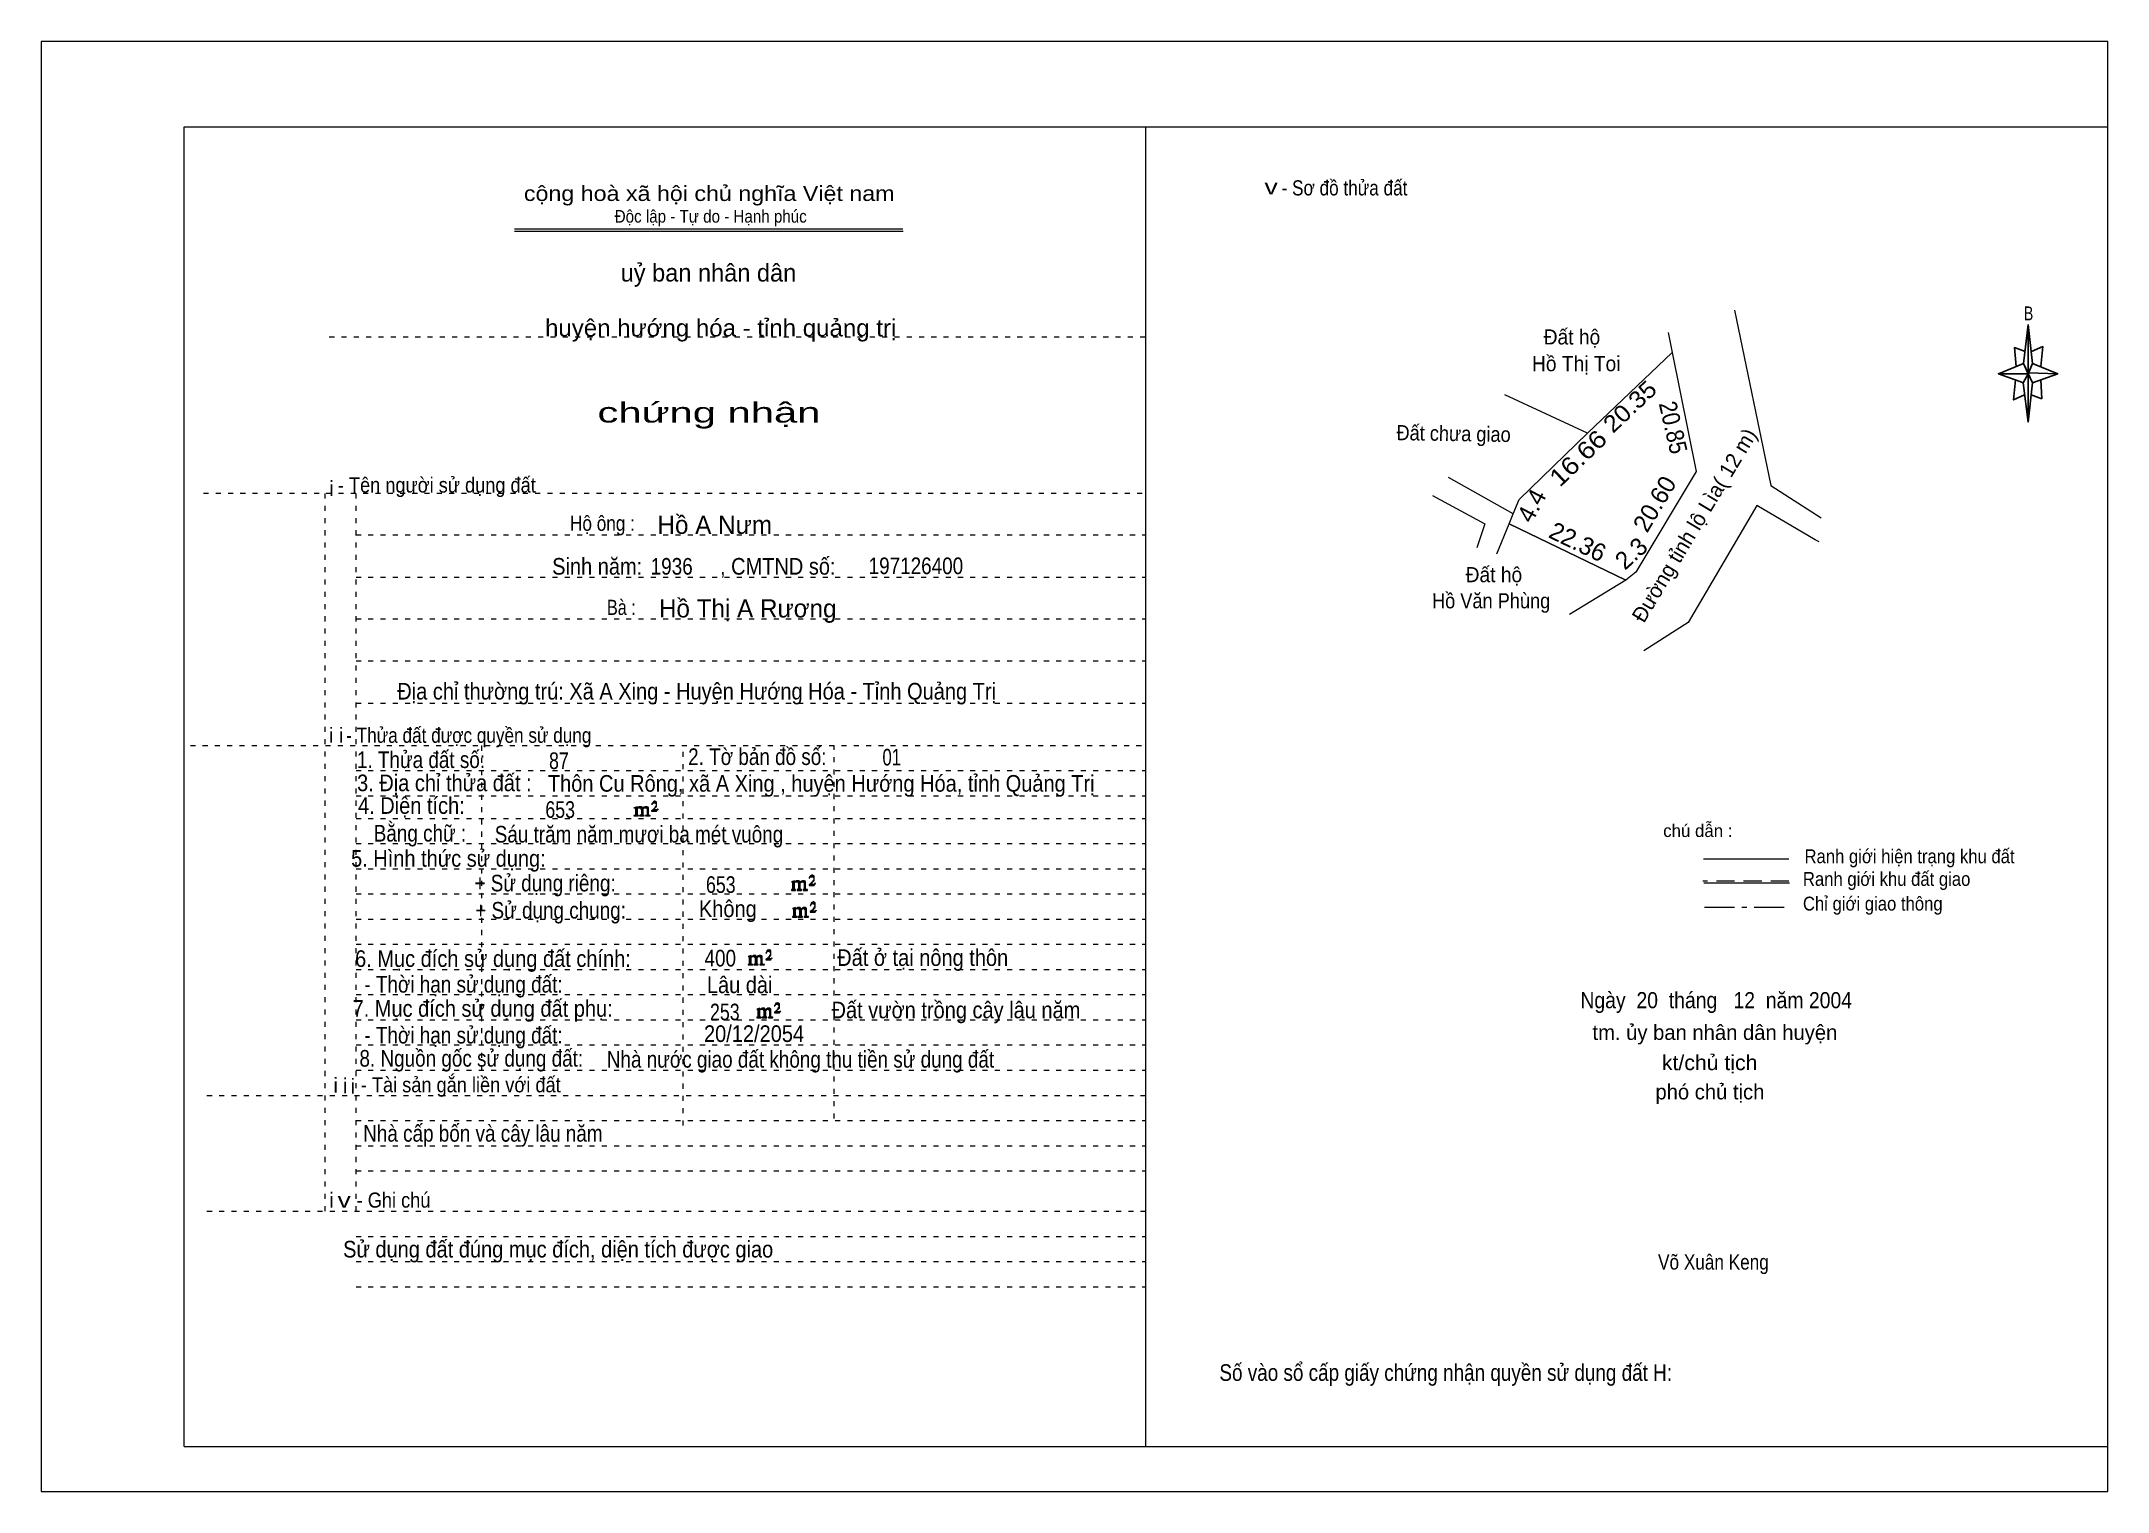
# Model space of a CAD drawing. Header units: centimetres. Extents: x -0.5 to 40.6, y -0.5 to 28.3.
import ezdxf
from ezdxf.enums import TextEntityAlignment as Align

# ---------------------------------------------------------------- set-up
doc = ezdxf.new("R2010")
doc.units = ezdxf.units.CM
doc.header["$LTSCALE"] = 0.12
for name, pattern in [('DOT_DASHED', [7.7, 5, -1.2, 0.3, -1.2]), ('DOTTED', [1.5, 0.3, -1.2]), ('MEDIUM_DASHED', [4.5, 3, -1.5])]:
    doc.linetypes.add(name, pattern=pattern)
for name, color, linetype, lineweight in [('1', 7, 'DOTTED', 13), ('5', 7, 'Continuous', 13), ('50', 7, 'Continuous', 13)]:
    doc.layers.add(name, color=color, linetype=linetype, lineweight=lineweight)

msp = doc.modelspace()

# ---------------------------------------------------------------- hatches: boundary and pattern name
at = {"layer": '50'}
for points in [[(11.74, 12.97), (11.77, 13.02), (11.77, 13.02), (11.76, 13), (11.74, 13), (11.73, 13), (11.68, 13), (11.71, 13.04), (11.72, 13.05), (11.74, 13.06), (11.74, 13.08), (11.74, 13.1), (11.74, 13.12), (11.74, 13.13), (11.74, 13.15), (11.73, 13.16), (11.72, 13.16), (11.71, 13.17), (11.7, 13.17), (11.68, 13.16), (11.68, 13.16), (11.67, 13.15), (11.66, 13.13), (11.64, 13.11), (11.66, 13.11), (11.66, 13.13), (11.67, 13.13), (11.68, 13.14), (11.7, 13.14), (11.71, 13.14), (11.72, 13.13), (11.73, 13.13), (11.73, 13.1), (11.73, 13.08), (11.71, 13.06), (11.71, 13.04), (11.7, 13.03), (11.64, 12.98), (11.64, 12.97)], [(11.32, 12.91), (11.32, 12.9), (11.32, 12.89), (11.3, 12.89), (11.29, 12.89), (11.29, 12.88), (11.38, 12.88), (11.38, 12.89), (11.37, 12.89), (11.36, 12.89), (11.36, 12.9), (11.36, 12.91), (11.36, 13.02), (11.36, 13.03), (11.37, 13.04), (11.39, 13.04), (11.4, 13.04), (11.41, 13.04), (11.42, 13.03), (11.44, 13), (11.44, 12.91), (11.42, 12.9), (11.42, 12.89), (11.41, 12.89), (11.4, 12.89), (11.4, 12.88), (11.49, 12.88), (11.49, 12.89), (11.48, 12.89), (11.47, 12.89), (11.47, 12.9), (11.47, 12.91), (11.47, 13.02), (11.49, 13.04), (11.5, 13.04), (11.51, 13.04), (11.54, 13.04), (11.54, 13.03), (11.55, 13.02), (11.55, 13), (11.55, 12.91), (11.55, 12.9), (11.54, 12.89), (11.54, 12.89), (11.52, 12.89), (11.52, 12.88), (11.61, 12.88), (11.61, 12.89), (11.6, 12.89), (11.59, 12.89), (11.58, 12.9), (11.58, 12.91), (11.58, 12.98), (11.58, 13.03), (11.58, 13.04), (11.57, 13.05), (11.55, 13.06), (11.52, 13.06), (11.51, 13.06), (11.49, 13.05), (11.46, 13.03), (11.46, 13.04), (11.45, 13.06), (11.44, 13.06), (11.42, 13.06), (11.4, 13.06), (11.39, 13.06), (11.37, 13.04), (11.36, 13.04), (11.36, 13.03), (11.36, 13.03), (11.36, 13.04), (11.36, 13.06), (11.29, 13.04), (11.29, 13.04), (11.3, 13.04), (11.32, 13.03), (11.32, 13.02), (11.32, 13.01)], [(14.44, 11.44), (14.44, 11.43), (14.44, 11.42), (14.43, 11.42), (14.42, 11.42), (14.42, 11.4), (14.5, 11.4), (14.5, 11.42), (14.49, 11.42), (14.48, 11.42), (14.48, 11.43), (14.48, 11.44), (14.48, 11.55), (14.48, 11.56), (14.49, 11.57), (14.52, 11.57), (14.53, 11.57), (14.54, 11.57), (14.55, 11.56), (14.56, 11.52), (14.56, 11.44), (14.55, 11.43), (14.55, 11.42), (14.54, 11.42), (14.53, 11.42), (14.53, 11.4), (14.62, 11.4), (14.62, 11.42), (14.6, 11.42), (14.59, 11.42), (14.59, 11.43), (14.59, 11.44), (14.59, 11.55), (14.62, 11.57), (14.63, 11.57), (14.64, 11.57), (14.66, 11.57), (14.66, 11.56), (14.67, 11.55), (14.67, 11.52), (14.67, 11.44), (14.67, 11.43), (14.66, 11.42), (14.66, 11.42), (14.65, 11.42), (14.65, 11.4), (14.74, 11.4), (14.74, 11.42), (14.72, 11.42), (14.71, 11.42), (14.7, 11.43), (14.7, 11.44), (14.7, 11.51), (14.7, 11.56), (14.7, 11.57), (14.69, 11.58), (14.67, 11.59), (14.65, 11.59), (14.64, 11.59), (14.62, 11.58), (14.58, 11.56), (14.58, 11.57), (14.57, 11.59), (14.56, 11.59), (14.55, 11.59), (14.53, 11.59), (14.52, 11.59), (14.49, 11.57), (14.48, 11.57), (14.48, 11.56), (14.48, 11.56), (14.48, 11.57), (14.48, 11.59), (14.42, 11.57), (14.42, 11.57), (14.43, 11.57), (14.44, 11.56), (14.44, 11.55), (14.44, 11.54)], [(14.87, 11.5), (14.89, 11.55), (14.89, 11.55), (14.88, 11.52), (14.87, 11.52), (14.86, 11.52), (14.8, 11.52), (14.84, 11.57), (14.85, 11.58), (14.87, 11.59), (14.87, 11.61), (14.87, 11.62), (14.87, 11.65), (14.87, 11.66), (14.87, 11.68), (14.86, 11.69), (14.85, 11.69), (14.84, 11.7), (14.82, 11.7), (14.8, 11.69), (14.8, 11.69), (14.79, 11.68), (14.78, 11.66), (14.77, 11.64), (14.78, 11.64), (14.78, 11.66), (14.79, 11.66), (14.8, 11.67), (14.82, 11.67), (14.84, 11.67), (14.85, 11.66), (14.86, 11.66), (14.86, 11.62), (14.86, 11.61), (14.84, 11.59), (14.84, 11.57), (14.82, 11.56), (14.77, 11.51), (14.77, 11.5)], [(14.89, 10.97), (14.91, 11.01), (14.91, 11.01), (14.9, 10.99), (14.89, 10.99), (14.88, 10.99), (14.82, 10.99), (14.86, 11.04), (14.87, 11.05), (14.89, 11.06), (14.89, 11.08), (14.89, 11.09), (14.89, 11.11), (14.89, 11.12), (14.89, 11.15), (14.88, 11.16), (14.87, 11.16), (14.86, 11.17), (14.85, 11.17), (14.82, 11.16), (14.82, 11.16), (14.81, 11.15), (14.8, 11.12), (14.79, 11.1), (14.8, 11.1), (14.8, 11.12), (14.81, 11.12), (14.82, 11.14), (14.85, 11.14), (14.86, 11.14), (14.87, 11.12), (14.88, 11.12), (14.88, 11.09), (14.88, 11.08), (14.86, 11.06), (14.86, 11.04), (14.85, 11.02), (14.79, 10.98), (14.79, 10.97)], [(14.46, 10.9), (14.46, 10.89), (14.46, 10.88), (14.45, 10.88), (14.44, 10.88), (14.44, 10.87), (14.53, 10.87), (14.53, 10.88), (14.52, 10.88), (14.5, 10.88), (14.5, 10.89), (14.5, 10.9), (14.5, 11.01), (14.5, 11.02), (14.52, 11.04), (14.54, 11.04), (14.55, 11.04), (14.56, 11.04), (14.57, 11.02), (14.58, 10.99), (14.58, 10.9), (14.57, 10.89), (14.57, 10.88), (14.56, 10.88), (14.55, 10.88), (14.55, 10.87), (14.64, 10.87), (14.64, 10.88), (14.63, 10.88), (14.62, 10.88), (14.62, 10.89), (14.62, 10.9), (14.62, 11.01), (14.64, 11.04), (14.65, 11.04), (14.66, 11.04), (14.68, 11.04), (14.68, 11.02), (14.69, 11.01), (14.69, 10.99), (14.69, 10.9), (14.69, 10.89), (14.68, 10.88), (14.68, 10.88), (14.67, 10.88), (14.67, 10.87), (14.76, 10.87), (14.76, 10.88), (14.75, 10.88), (14.74, 10.88), (14.72, 10.89), (14.72, 10.9), (14.72, 10.98), (14.72, 11.02), (14.72, 11.04), (14.71, 11.05), (14.69, 11.06), (14.67, 11.06), (14.66, 11.06), (14.64, 11.05), (14.6, 11.02), (14.6, 11.04), (14.59, 11.06), (14.58, 11.06), (14.57, 11.06), (14.55, 11.06), (14.54, 11.06), (14.52, 11.04), (14.5, 11.04), (14.5, 11.02), (14.5, 11.02), (14.5, 11.04), (14.5, 11.06), (14.44, 11.04), (14.44, 11.04), (14.45, 11.04), (14.46, 11.02), (14.46, 11.01), (14.46, 11)], [(13.58, 9.95), (13.58, 9.94), (13.58, 9.93), (13.57, 9.93), (13.56, 9.93), (13.56, 9.92), (13.65, 9.92), (13.65, 9.93), (13.64, 9.93), (13.62, 9.93), (13.62, 9.94), (13.62, 9.95), (13.62, 10.06), (13.62, 10.07), (13.64, 10.09), (13.66, 10.09), (13.67, 10.09), (13.68, 10.09), (13.69, 10.07), (13.7, 10.04), (13.7, 9.95), (13.69, 9.94), (13.69, 9.93), (13.68, 9.93), (13.67, 9.93), (13.67, 9.92), (13.76, 9.92), (13.76, 9.93), (13.75, 9.93), (13.74, 9.93), (13.74, 9.94), (13.74, 9.95), (13.74, 10.06), (13.76, 10.09), (13.77, 10.09), (13.78, 10.09), (13.8, 10.09), (13.8, 10.07), (13.81, 10.06), (13.81, 10.04), (13.81, 9.95), (13.81, 9.94), (13.8, 9.93), (13.8, 9.93), (13.79, 9.93), (13.79, 9.92), (13.88, 9.92), (13.88, 9.93), (13.87, 9.93), (13.86, 9.93), (13.84, 9.94), (13.84, 9.95), (13.84, 10.03), (13.84, 10.07), (13.84, 10.09), (13.83, 10.1), (13.81, 10.11), (13.79, 10.11), (13.78, 10.11), (13.76, 10.1), (13.72, 10.07), (13.72, 10.09), (13.71, 10.11), (13.7, 10.11), (13.69, 10.11), (13.67, 10.11), (13.66, 10.11), (13.64, 10.09), (13.62, 10.09), (13.62, 10.07), (13.62, 10.07), (13.62, 10.09), (13.62, 10.11), (13.56, 10.09), (13.56, 10.09), (13.57, 10.09), (13.58, 10.07), (13.58, 10.06), (13.58, 10.05)], [(14.01, 10.02), (14.03, 10.06), (14.03, 10.06), (14.02, 10.04), (14.01, 10.04), (14, 10.04), (13.94, 10.04), (13.98, 10.09), (13.99, 10.1), (14.01, 10.11), (14.01, 10.13), (14.01, 10.14), (14.01, 10.16), (14.01, 10.17), (14.01, 10.2), (14, 10.21), (13.99, 10.21), (13.98, 10.22), (13.97, 10.22), (13.94, 10.21), (13.94, 10.21), (13.93, 10.2), (13.92, 10.17), (13.91, 10.15), (13.92, 10.15), (13.92, 10.17), (13.93, 10.17), (13.94, 10.19), (13.97, 10.19), (13.98, 10.19), (13.99, 10.17), (14, 10.17), (14, 10.14), (14, 10.13), (13.98, 10.11), (13.98, 10.09), (13.97, 10.07), (13.91, 10.03), (13.91, 10.02)], [(13.75, 8.9), (13.75, 8.89), (13.75, 8.88), (13.74, 8.88), (13.73, 8.88), (13.73, 8.87), (13.82, 8.87), (13.82, 8.88), (13.81, 8.88), (13.79, 8.88), (13.79, 8.89), (13.79, 8.9), (13.79, 9.01), (13.79, 9.02), (13.81, 9.04), (13.83, 9.04), (13.84, 9.04), (13.85, 9.04), (13.86, 9.02), (13.87, 8.99), (13.87, 8.9), (13.86, 8.89), (13.86, 8.88), (13.85, 8.88), (13.84, 8.88), (13.84, 8.87), (13.93, 8.87), (13.93, 8.88), (13.92, 8.88), (13.91, 8.88), (13.91, 8.89), (13.91, 8.9), (13.91, 9.01), (13.93, 9.04), (13.94, 9.04), (13.95, 9.04), (13.97, 9.04), (13.97, 9.02), (13.98, 9.01), (13.98, 8.99), (13.98, 8.9), (13.98, 8.89), (13.97, 8.88), (13.97, 8.88), (13.96, 8.88), (13.96, 8.87), (14.05, 8.87), (14.05, 8.88), (14.04, 8.88), (14.03, 8.88), (14.01, 8.89), (14.01, 8.9), (14.01, 8.98), (14.01, 9.02), (14.01, 9.04), (14, 9.05), (13.98, 9.06), (13.96, 9.06), (13.95, 9.06), (13.93, 9.05), (13.89, 9.02), (13.89, 9.04), (13.88, 9.06), (13.87, 9.06), (13.86, 9.06), (13.84, 9.06), (13.83, 9.06), (13.81, 9.04), (13.79, 9.04), (13.79, 9.02), (13.79, 9.02), (13.79, 9.04), (13.79, 9.06), (13.73, 9.04), (13.73, 9.04), (13.74, 9.04), (13.75, 9.02), (13.75, 9.01), (13.75, 9)], [(14.18, 8.97), (14.2, 9.01), (14.2, 9.01), (14.19, 8.99), (14.18, 8.99), (14.17, 8.99), (14.11, 8.99), (14.15, 9.04), (14.16, 9.05), (14.18, 9.06), (14.18, 9.08), (14.18, 9.09), (14.18, 9.11), (14.18, 9.12), (14.18, 9.15), (14.17, 9.16), (14.16, 9.16), (14.15, 9.17), (14.14, 9.17), (14.11, 9.16), (14.11, 9.16), (14.1, 9.15), (14.09, 9.12), (14.08, 9.1), (14.09, 9.1), (14.09, 9.12), (14.1, 9.12), (14.11, 9.14), (14.14, 9.14), (14.15, 9.14), (14.16, 9.12), (14.17, 9.12), (14.17, 9.09), (14.17, 9.08), (14.15, 9.06), (14.15, 9.04), (14.14, 9.02), (14.08, 8.98), (14.08, 8.97)]]:
    msp.add_hatch(color=256, dxfattribs=at).paths.add_polyline_path(points)

# ---------------------------------------------------------------- linework, layer by layer
at = {"layer": '1', "linetype": 'Continuous'}
for p, q in [((2.36, 0.36), (2.36, 26.56)), ((2.36, 26.56), (40.56, 26.56)), ((21.46, 0.36), (21.46, 26.56)), ((40.56, 0.36), (40.56, 26.56)), ((8.92, 24.54), (16.63, 24.54)), ((8.92, 24.49), (16.64, 24.49)), ((2.36, 0.36), (40.56, 0.36))]:
    msp.add_line(p, q, dxfattribs=at)
at = {"layer": '1'}
for p, q in [((5.24, 22.39), (21.46, 22.39)), ((2.74, 19.29), (21.46, 19.29)), ((5.16, 5.03), (5.16, 19.29)), ((5.77, 5.03), (5.77, 19.29)), ((5.77, 18.46), (21.46, 18.46)), ((5.77, 17.62), (21.46, 17.62)), ((5.77, 16.79), (21.46, 16.79)), ((5.77, 15.96), (21.46, 15.96)), ((5.77, 15.12), (21.46, 15.12)), ((2.48, 14.28), (21.46, 14.28)), ((8.27, 7.83), (8.27, 14.28)), ((12.27, 6.73), (12.27, 14.28)), ((15.27, 6.87), (15.27, 14.28)), ((5.77, 13.78), (21.46, 13.78)), ((5.77, 13.28), (21.46, 13.28)), ((5.77, 12.83), (21.46, 12.83)), ((5.77, 12.33), (21.46, 12.33)), ((5.77, 11.83), (21.46, 11.83)), ((5.77, 11.33), (21.46, 11.33)), ((5.77, 10.83), (21.46, 10.83)), ((5.77, 10.33), (21.46, 10.33)), ((5.77, 9.83), (21.46, 9.83)), ((5.77, 9.33), (21.46, 9.33)), ((5.77, 8.83), (21.46, 8.83)), ((5.77, 8.33), (21.46, 8.33)), ((5.77, 7.83), (21.46, 7.83)), ((2.81, 7.33), (21.46, 7.33)), ((5.77, 6.83), (21.46, 6.83)), ((5.77, 6.33), (21.46, 6.33)), ((5.77, 5.83), (21.46, 5.83)), ((2.81, 5.03), (21.46, 5.03)), ((5.77, 4.53), (21.46, 4.53)), ((5.77, 4.03), (21.46, 4.03)), ((5.77, 3.53), (21.46, 3.53))]:
    msp.add_line(p, q, dxfattribs=at)
at = {"layer": '1', "linetype": 'Continuous'}
msp.add_lwpolyline([(-0.48, -0.54), (40.56, -0.54), (40.56, 28.26), (-0.48, 28.26)], close=True, dxfattribs=at)
at = {"layer": '5'}
for p, q in [((31.83, 22.48), (31.91, 22.08)), ((30.23, 20.48), (31.91, 22.08)), ((30.23, 20.48), (28.59, 21.24)), ((28.75, 18.88), (27.47, 19.6)), ((28.67, 18.68), (28.75, 18.88)), ((28.43, 18.08), (28.67, 18.68)), ((28.67, 18.68), (30.99, 17.56)), ((30.99, 17.56), (29.87, 16.88))]:
    msp.add_line(p, q, dxfattribs=at)
for points in [[(33.15, 22.92), (33.87, 19.44), (34.87, 18.8)], [(31.91, 22.08), (32.39, 19.72), (31.19, 17.72), (30.99, 17.56)], [(28.75, 18.88), (28.87, 19.16), (30.23, 20.48)], [(27.15, 19.24), (28.19, 18.68), (28.03, 18.2)], [(34.83, 18.32), (34.75, 18.36), (33.59, 19.04), (32.23, 16.72), (31.35, 16.16)]]:
    msp.add_lwpolyline(points, dxfattribs=at)
msp.add_lwpolyline([(30.23, 20.48), (31.91, 22.08), (32.39, 19.72), (31.19, 17.72), (30.99, 17.56), (28.67, 18.68), (28.75, 18.88), (28.87, 19.16)], close=True, dxfattribs=at)
at = {"layer": '50', "lineweight": 25}
for p, q in [((38.89, 21.86), (38.98, 22.64)), ((39.07, 21.86), (39.57, 21.66)), ((38.89, 21.48), (38.39, 21.66)), ((39.07, 21.48), (38.98, 20.7)), ((39.23, 21.54), (39.25, 21.16)), ((39.25, 21.16), (39.04, 21.24))]:
    msp.add_line(p, q, dxfattribs=at)
at = {"layer": '50'}
for p, q in [((34.23, 12.02), (32.53, 12.02)), ((34.24, 11.54), (32.54, 11.54))]:
    msp.add_line(p, q, dxfattribs=at)
at = {"layer": '50', "linetype": 'MEDIUM_DASHED'}
msp.add_line((34.23, 11.58), (32.52, 11.58), dxfattribs=at)
at = {"layer": '50', "linetype": 'DOT_DASHED'}
msp.add_line((32.55, 11.07), (34.26, 11.07), dxfattribs=at)
at = {"layer": '50', "lineweight": 25}
for points in [[(38.98, 22.64), (39.07, 21.86), (38.98, 21.66)], [(38.98, 21.66), (38.39, 21.66), (38.89, 21.86), (39.07, 21.48), (39.57, 21.66), (38.98, 21.68)], [(38.98, 21.66), (38.98, 20.7), (38.88, 21.48)]]:
    msp.add_lwpolyline(points, close=True, dxfattribs=at)
for points in [[(38.92, 22.1), (38.71, 22.18), (38.74, 21.8)], [(39.05, 22.1), (39.27, 22.2), (39.23, 21.8)], [(38.98, 21.66), (38.89, 21.86), (38.39, 21.66)], [(38.73, 21.54), (38.69, 21.14), (38.91, 21.24)], [(38.98, 21.66), (39.07, 21.48), (39.57, 21.66)]]:
    msp.add_lwpolyline(points, dxfattribs=at)
at = {"layer": '50'}
for points in [[(11.74, 12.97), (11.77, 13.02), (11.77, 13.02), (11.76, 13), (11.74, 13), (11.73, 13), (11.68, 13), (11.71, 13.04), (11.72, 13.05), (11.74, 13.06), (11.74, 13.08), (11.74, 13.1), (11.74, 13.12), (11.74, 13.13), (11.74, 13.15), (11.73, 13.16), (11.72, 13.16), (11.71, 13.17), (11.7, 13.17), (11.68, 13.16), (11.68, 13.16), (11.67, 13.15), (11.66, 13.13), (11.64, 13.11), (11.66, 13.11), (11.66, 13.13), (11.67, 13.13), (11.68, 13.14), (11.7, 13.14), (11.71, 13.14), (11.72, 13.13), (11.73, 13.13), (11.73, 13.1), (11.73, 13.08), (11.71, 13.06), (11.71, 13.04), (11.7, 13.03), (11.64, 12.98), (11.64, 12.97)], [(11.32, 12.91), (11.32, 12.9), (11.32, 12.89), (11.3, 12.89), (11.29, 12.89), (11.29, 12.88), (11.38, 12.88), (11.38, 12.89), (11.37, 12.89), (11.36, 12.89), (11.36, 12.9), (11.36, 12.91), (11.36, 13.02), (11.36, 13.03), (11.37, 13.04), (11.39, 13.04), (11.4, 13.04), (11.41, 13.04), (11.42, 13.03), (11.44, 13), (11.44, 12.91), (11.42, 12.9), (11.42, 12.89), (11.41, 12.89), (11.4, 12.89), (11.4, 12.88), (11.49, 12.88), (11.49, 12.89), (11.48, 12.89), (11.47, 12.89), (11.47, 12.9), (11.47, 12.91), (11.47, 13.02), (11.49, 13.04), (11.5, 13.04), (11.51, 13.04), (11.54, 13.04), (11.54, 13.03), (11.55, 13.02), (11.55, 13), (11.55, 12.91), (11.55, 12.9), (11.54, 12.89), (11.54, 12.89), (11.52, 12.89), (11.52, 12.88), (11.61, 12.88), (11.61, 12.89), (11.6, 12.89), (11.59, 12.89), (11.58, 12.9), (11.58, 12.91), (11.58, 12.98), (11.58, 13.03), (11.58, 13.04), (11.57, 13.05), (11.55, 13.06), (11.52, 13.06), (11.51, 13.06), (11.49, 13.05), (11.46, 13.03), (11.46, 13.04), (11.45, 13.06), (11.44, 13.06), (11.42, 13.06), (11.4, 13.06), (11.39, 13.06), (11.37, 13.04), (11.36, 13.04), (11.36, 13.03), (11.36, 13.03), (11.36, 13.04), (11.36, 13.06), (11.29, 13.04), (11.29, 13.04), (11.3, 13.04), (11.32, 13.03), (11.32, 13.02), (11.32, 13.01)], [(14.44, 11.44), (14.44, 11.43), (14.44, 11.42), (14.43, 11.42), (14.42, 11.42), (14.42, 11.4), (14.5, 11.4), (14.5, 11.42), (14.49, 11.42), (14.48, 11.42), (14.48, 11.43), (14.48, 11.44), (14.48, 11.55), (14.48, 11.56), (14.49, 11.57), (14.52, 11.57), (14.53, 11.57), (14.54, 11.57), (14.55, 11.56), (14.56, 11.52), (14.56, 11.44), (14.55, 11.43), (14.55, 11.42), (14.54, 11.42), (14.53, 11.42), (14.53, 11.4), (14.62, 11.4), (14.62, 11.42), (14.6, 11.42), (14.59, 11.42), (14.59, 11.43), (14.59, 11.44), (14.59, 11.55), (14.62, 11.57), (14.63, 11.57), (14.64, 11.57), (14.66, 11.57), (14.66, 11.56), (14.67, 11.55), (14.67, 11.52), (14.67, 11.44), (14.67, 11.43), (14.66, 11.42), (14.66, 11.42), (14.65, 11.42), (14.65, 11.4), (14.74, 11.4), (14.74, 11.42), (14.72, 11.42), (14.71, 11.42), (14.7, 11.43), (14.7, 11.44), (14.7, 11.51), (14.7, 11.56), (14.7, 11.57), (14.69, 11.58), (14.67, 11.59), (14.65, 11.59), (14.64, 11.59), (14.62, 11.58), (14.58, 11.56), (14.58, 11.57), (14.57, 11.59), (14.56, 11.59), (14.55, 11.59), (14.53, 11.59), (14.52, 11.59), (14.49, 11.57), (14.48, 11.57), (14.48, 11.56), (14.48, 11.56), (14.48, 11.57), (14.48, 11.59), (14.42, 11.57), (14.42, 11.57), (14.43, 11.57), (14.44, 11.56), (14.44, 11.55), (14.44, 11.54)], [(14.87, 11.5), (14.89, 11.55), (14.89, 11.55), (14.88, 11.52), (14.87, 11.52), (14.86, 11.52), (14.8, 11.52), (14.84, 11.57), (14.85, 11.58), (14.87, 11.59), (14.87, 11.61), (14.87, 11.62), (14.87, 11.65), (14.87, 11.66), (14.87, 11.68), (14.86, 11.69), (14.85, 11.69), (14.84, 11.7), (14.82, 11.7), (14.8, 11.69), (14.8, 11.69), (14.79, 11.68), (14.78, 11.66), (14.77, 11.64), (14.78, 11.64), (14.78, 11.66), (14.79, 11.66), (14.8, 11.67), (14.82, 11.67), (14.84, 11.67), (14.85, 11.66), (14.86, 11.66), (14.86, 11.62), (14.86, 11.61), (14.84, 11.59), (14.84, 11.57), (14.82, 11.56), (14.77, 11.51), (14.77, 11.5)], [(14.89, 10.97), (14.91, 11.01), (14.91, 11.01), (14.9, 10.99), (14.89, 10.99), (14.88, 10.99), (14.82, 10.99), (14.86, 11.04), (14.87, 11.05), (14.89, 11.06), (14.89, 11.08), (14.89, 11.09), (14.89, 11.11), (14.89, 11.12), (14.89, 11.15), (14.88, 11.16), (14.87, 11.16), (14.86, 11.17), (14.85, 11.17), (14.82, 11.16), (14.82, 11.16), (14.81, 11.15), (14.8, 11.12), (14.79, 11.1), (14.8, 11.1), (14.8, 11.12), (14.81, 11.12), (14.82, 11.14), (14.85, 11.14), (14.86, 11.14), (14.87, 11.12), (14.88, 11.12), (14.88, 11.09), (14.88, 11.08), (14.86, 11.06), (14.86, 11.04), (14.85, 11.02), (14.79, 10.98), (14.79, 10.97)], [(14.46, 10.9), (14.46, 10.89), (14.46, 10.88), (14.45, 10.88), (14.44, 10.88), (14.44, 10.87), (14.53, 10.87), (14.53, 10.88), (14.52, 10.88), (14.5, 10.88), (14.5, 10.89), (14.5, 10.9), (14.5, 11.01), (14.5, 11.02), (14.52, 11.04), (14.54, 11.04), (14.55, 11.04), (14.56, 11.04), (14.57, 11.02), (14.58, 10.99), (14.58, 10.9), (14.57, 10.89), (14.57, 10.88), (14.56, 10.88), (14.55, 10.88), (14.55, 10.87), (14.64, 10.87), (14.64, 10.88), (14.63, 10.88), (14.62, 10.88), (14.62, 10.89), (14.62, 10.9), (14.62, 11.01), (14.64, 11.04), (14.65, 11.04), (14.66, 11.04), (14.68, 11.04), (14.68, 11.02), (14.69, 11.01), (14.69, 10.99), (14.69, 10.9), (14.69, 10.89), (14.68, 10.88), (14.68, 10.88), (14.67, 10.88), (14.67, 10.87), (14.76, 10.87), (14.76, 10.88), (14.75, 10.88), (14.74, 10.88), (14.72, 10.89), (14.72, 10.9), (14.72, 10.98), (14.72, 11.02), (14.72, 11.04), (14.71, 11.05), (14.69, 11.06), (14.67, 11.06), (14.66, 11.06), (14.64, 11.05), (14.6, 11.02), (14.6, 11.04), (14.59, 11.06), (14.58, 11.06), (14.57, 11.06), (14.55, 11.06), (14.54, 11.06), (14.52, 11.04), (14.5, 11.04), (14.5, 11.02), (14.5, 11.02), (14.5, 11.04), (14.5, 11.06), (14.44, 11.04), (14.44, 11.04), (14.45, 11.04), (14.46, 11.02), (14.46, 11.01), (14.46, 11)], [(13.58, 9.95), (13.58, 9.94), (13.58, 9.93), (13.57, 9.93), (13.56, 9.93), (13.56, 9.92), (13.65, 9.92), (13.65, 9.93), (13.64, 9.93), (13.62, 9.93), (13.62, 9.94), (13.62, 9.95), (13.62, 10.06), (13.62, 10.07), (13.64, 10.09), (13.66, 10.09), (13.67, 10.09), (13.68, 10.09), (13.69, 10.07), (13.7, 10.04), (13.7, 9.95), (13.69, 9.94), (13.69, 9.93), (13.68, 9.93), (13.67, 9.93), (13.67, 9.92), (13.76, 9.92), (13.76, 9.93), (13.75, 9.93), (13.74, 9.93), (13.74, 9.94), (13.74, 9.95), (13.74, 10.06), (13.76, 10.09), (13.77, 10.09), (13.78, 10.09), (13.8, 10.09), (13.8, 10.07), (13.81, 10.06), (13.81, 10.04), (13.81, 9.95), (13.81, 9.94), (13.8, 9.93), (13.8, 9.93), (13.79, 9.93), (13.79, 9.92), (13.88, 9.92), (13.88, 9.93), (13.87, 9.93), (13.86, 9.93), (13.84, 9.94), (13.84, 9.95), (13.84, 10.03), (13.84, 10.07), (13.84, 10.09), (13.83, 10.1), (13.81, 10.11), (13.79, 10.11), (13.78, 10.11), (13.76, 10.1), (13.72, 10.07), (13.72, 10.09), (13.71, 10.11), (13.7, 10.11), (13.69, 10.11), (13.67, 10.11), (13.66, 10.11), (13.64, 10.09), (13.62, 10.09), (13.62, 10.07), (13.62, 10.07), (13.62, 10.09), (13.62, 10.11), (13.56, 10.09), (13.56, 10.09), (13.57, 10.09), (13.58, 10.07), (13.58, 10.06), (13.58, 10.05)], [(14.01, 10.02), (14.03, 10.06), (14.03, 10.06), (14.02, 10.04), (14.01, 10.04), (14, 10.04), (13.94, 10.04), (13.98, 10.09), (13.99, 10.1), (14.01, 10.11), (14.01, 10.13), (14.01, 10.14), (14.01, 10.16), (14.01, 10.17), (14.01, 10.2), (14, 10.21), (13.99, 10.21), (13.98, 10.22), (13.97, 10.22), (13.94, 10.21), (13.94, 10.21), (13.93, 10.2), (13.92, 10.17), (13.91, 10.15), (13.92, 10.15), (13.92, 10.17), (13.93, 10.17), (13.94, 10.19), (13.97, 10.19), (13.98, 10.19), (13.99, 10.17), (14, 10.17), (14, 10.14), (14, 10.13), (13.98, 10.11), (13.98, 10.09), (13.97, 10.07), (13.91, 10.03), (13.91, 10.02)], [(13.75, 8.9), (13.75, 8.89), (13.75, 8.88), (13.74, 8.88), (13.73, 8.88), (13.73, 8.87), (13.82, 8.87), (13.82, 8.88), (13.81, 8.88), (13.79, 8.88), (13.79, 8.89), (13.79, 8.9), (13.79, 9.01), (13.79, 9.02), (13.81, 9.04), (13.83, 9.04), (13.84, 9.04), (13.85, 9.04), (13.86, 9.02), (13.87, 8.99), (13.87, 8.9), (13.86, 8.89), (13.86, 8.88), (13.85, 8.88), (13.84, 8.88), (13.84, 8.87), (13.93, 8.87), (13.93, 8.88), (13.92, 8.88), (13.91, 8.88), (13.91, 8.89), (13.91, 8.9), (13.91, 9.01), (13.93, 9.04), (13.94, 9.04), (13.95, 9.04), (13.97, 9.04), (13.97, 9.02), (13.98, 9.01), (13.98, 8.99), (13.98, 8.9), (13.98, 8.89), (13.97, 8.88), (13.97, 8.88), (13.96, 8.88), (13.96, 8.87), (14.05, 8.87), (14.05, 8.88), (14.04, 8.88), (14.03, 8.88), (14.01, 8.89), (14.01, 8.9), (14.01, 8.98), (14.01, 9.02), (14.01, 9.04), (14, 9.05), (13.98, 9.06), (13.96, 9.06), (13.95, 9.06), (13.93, 9.05), (13.89, 9.02), (13.89, 9.04), (13.88, 9.06), (13.87, 9.06), (13.86, 9.06), (13.84, 9.06), (13.83, 9.06), (13.81, 9.04), (13.79, 9.04), (13.79, 9.02), (13.79, 9.02), (13.79, 9.04), (13.79, 9.06), (13.73, 9.04), (13.73, 9.04), (13.74, 9.04), (13.75, 9.02), (13.75, 9.01), (13.75, 9)], [(14.18, 8.97), (14.2, 9.01), (14.2, 9.01), (14.19, 8.99), (14.18, 8.99), (14.17, 8.99), (14.11, 8.99), (14.15, 9.04), (14.16, 9.05), (14.18, 9.06), (14.18, 9.08), (14.18, 9.09), (14.18, 9.11), (14.18, 9.12), (14.18, 9.15), (14.17, 9.16), (14.16, 9.16), (14.15, 9.17), (14.14, 9.17), (14.11, 9.16), (14.11, 9.16), (14.1, 9.15), (14.09, 9.12), (14.08, 9.1), (14.09, 9.1), (14.09, 9.12), (14.1, 9.12), (14.11, 9.14), (14.14, 9.14), (14.15, 9.14), (14.16, 9.12), (14.17, 9.12), (14.17, 9.09), (14.17, 9.08), (14.15, 9.06), (14.15, 9.04), (14.14, 9.02), (14.08, 8.98), (14.08, 8.97)]]:
    msp.add_lwpolyline(points, close=True, dxfattribs=at)

# ---------------------------------------------------------------- texts
at = {"layer": '1'}
for s, height, width, p in [('v', 0.3, 1.3, (23.945, 25.22)), ('- Sơ đồ thửa đất ', 0.3, 0.85, (25.45, 25.2)), ('cộng hoà xã hội chủ nghĩa Việt nam', 0.3, 1.15, (12.785, 25.09)), ('Độc lập - Tự do - Hạnh phúc', 0.25, 0.9, (12.815, 24.66)), ('chứng nhận', 0.4, 1.55, (12.78, 20.69)), ('- Tên người sử dụng đất', 0.3, 0.9, (7.375, 19.3)), ('- Thửa đất được quyền sử dụng', 0.3, 0.85, (8.01, 14.33)), ('- Tài sản gắn liền với đất ', 0.3, 0.9, (7.9, 7.39)), ('- Ghi chú', 0.3, 0.9, (6.515, 5.1)), ('v', 0.3, 1.3, (5.535, 5.1))]:
    msp.add_text(s, height=height, dxfattribs=dict(at, width=width)).set_placement(p, align=Align.CENTER)
for s, height, p in [('uỷ ban nhân dân', 0.35, (12.77, 23.49)), ('i', 0.3, (5.285, 19.23)), ('i', 0.3, (5.275, 14.33)), ('i', 0.3, (5.475, 14.33)), ('i', 0.3, (5.365, 7.38)), ('i', 0.3, (5.555, 7.37)), ('i', 0.3, (5.705, 7.36)), ('i', 0.3, (5.285, 5.1))]:
    msp.add_text(s, height=height, dxfattribs=at).set_placement(p, align=Align.CENTER)
at = {"layer": '5'}
for s, width, p in [('Đất hộ', 0.95, (29.92, 22.24)), ('Đất hộ', 0.95, (28.37, 17.52)), ('Võ Xuân Keng', 0.85, (32.73, 3.87))]:
    msp.add_text(s, height=0.3, dxfattribs=dict(at, width=width)).set_placement(p, align=Align.CENTER)
for s, height, rotation, width, p in [('Hồ Thị Toi', 0.3, 0.036, 0.95, (30.005, 21.71)), ('20.35', 0.336, 43.247, 1.1, (31.185, 20.887)), ('20.85', 0.3499, 283, 0.9, (31.761, 20.554)), ('Đất chưa giao', 0.3, 359.036, 0.9, (27.567, 20.322)), ('16.66', 0.3499, 44.076, 1.15, (30.163, 19.858)), ('Hồ Văn Phùng', 0.3, 0.036, 0.9, (28.315, 17.001))]:
    msp.add_text(s, height=height, rotation=rotation, dxfattribs=dict(at, width=width)).set_placement(p, align=Align.CENTER)
for s, height, rotation, p in [('Đường tỉnh lộ Lìa( 12 m)', 0.3, 59.036, (32.478, 18.573)), ('4.4', 0.35, 62, (29.274, 18.958)), ('20.60', 0.3499, 59.289, (31.712, 18.986)), ('22.36', 0.3499, 334.294, (29.959, 18.165)), ('2.3 ', 0.3498, 42, (31.263, 18.007))]:
    msp.add_text(s, height=height, rotation=rotation, dxfattribs=at).set_placement(p, align=Align.CENTER)
at = {"layer": '50'}
for s, height, width, p in [('B', 0.276, 0.75, (38.99, 22.72)), ('  huyện hướng hóa - tỉnh quảng trị', 0.34, 1.05, (12.88, 22.4)), ('Hộ ông :', 0.3, 0.85, (10.665, 18.54)), ('Sinh năm:              , CMTND số: ', 0.33, 0.9, (12.535, 17.67)), ('1936', 0.33, 0.85, (12.04, 17.67)), ('197126400', 0.33, 0.85, (16.89, 17.68)), ('Bà :', 0.3, 0.8, (11.04, 16.87)), ('Địa chỉ thường trú: Xã A Xing - Huyện Hướng Hóa - Tỉnh Quảng Trị', 0.33, 0.9, (12.535, 15.19)), ('1. Thửa đất số:  ', 0.33, 0.85, (7.165, 13.83)), ('87', 0.33, 0.8, (9.8, 13.81)), ('2. Tờ bản đồ số:  ', 0.33, 0.85, (13.845, 13.89)), ('01', 0.33, 0.75, (16.41, 13.88)), ('3. Địa chỉ thửa đất : ', 0.33, 0.9, (7.58, 13.37)), ('Thôn Cu Rông, xã A Xing , huyện Hướng Hóa, tỉnh Quảng Trị', 0.33, 0.9, (15.01, 13.36)), ('4. Diện tích: ', 0.33, 0.9, (6.925, 12.92)), ('653', 0.33, 0.8, (9.825, 12.84)), ('Bằng chữ :', 0.33, 0.85, (7.04, 12.37)), ('Sáu trăm năm mươi ba mét vuông', 0.33, 0.85, (11.39, 12.35)), ('5. Hình thức sử dụng:', 0.33, 0.9, (7.605, 11.87)), ('Ranh giới hiện trạng khu đất', 0.275, 0.9, (36.625, 11.94)), ('+ Sử dụng riêng:', 0.33, 0.85, (9.525, 11.38)), ('653', 0.33, 0.8, (13.015, 11.35)), ('Ranh giới khu đất giao', 0.275, 0.9, (36.17, 11.49)), ('+ Sử dụng chung:', 0.33, 0.85, (9.635, 10.84)), ('Không', 0.33, 0.9, (13.155, 10.87)), ('Chỉ giới giao thông', 0.275, 0.9, (35.895, 11)), ('Đất ở tại nông thôn', 0.33, 0.9, (17.025, 9.9)), ('6. Mục đích sử dụng đất chính:', 0.33, 0.9, (8.49, 9.88)), ('400', 0.33, 0.85, (13.005, 9.89)), ('- Thời hạn sử dụng đất:', 0.33, 0.85, (7.905, 9.37)), ('Lâu dài', 0.33, 0.9, (13.39, 9.36)), ('7. Mục đích sử dụng đất phụ:', 0.33, 0.9, (8.285, 8.89)), ('253', 0.33, 0.8, (13.095, 8.82)), ('Đất vườn trồng cây lâu năm', 0.33, 0.9, (17.685, 8.86)), ('Ngày  20  tháng   12  năm 2004', 0.32, 0.9, (32.785, 9.06)), ('- Thời hạn sử dụng đất:', 0.33, 0.85, (7.905, 8.36)), ('20/12/2054', 0.33, 0.9, (13.675, 8.39)), ('8. Nguồn gốc sử dụng đất:', 0.33, 0.85, (8.06, 7.9)), ('Nhà nước giao đất không thu tiền sử dụng đất ', 0.33, 0.85, (14.65, 7.88)), ('kt/chủ tịch', 0.3, 1.05, (32.655, 7.83)), ('Nhà cấp bốn và cây lâu năm', 0.33, 0.85, (8.29, 6.41)), ('Sử dụng đất đúng mục đích, diện tích được giao', 0.33, 0.9, (9.785, 4.11)), ('Số vào sổ cấp giấy chứng nhận quyền sử dụng đất H: ', 0.33, 0.85, (27.465, 1.66))]:
    msp.add_text(s, height=height, dxfattribs=dict(at, width=width)).set_placement(p, align=Align.CENTER)
for s, height, p in [('Hồ A Nưm', 0.36, (12.895, 18.48)), ('Hồ Thị A Rương', 0.36, (13.55, 16.82)), ('chú dẫn :', 0.25, (32.42, 12.46)), ('tm. ủy ban nhân dân huyện ', 0.3, (32.815, 8.43)), ('phó chủ tịch', 0.3, (32.66, 7.25))]:
    msp.add_text(s, height=height, dxfattribs=at).set_placement(p, align=Align.CENTER)

doc.saveas('drawing.dxf')
